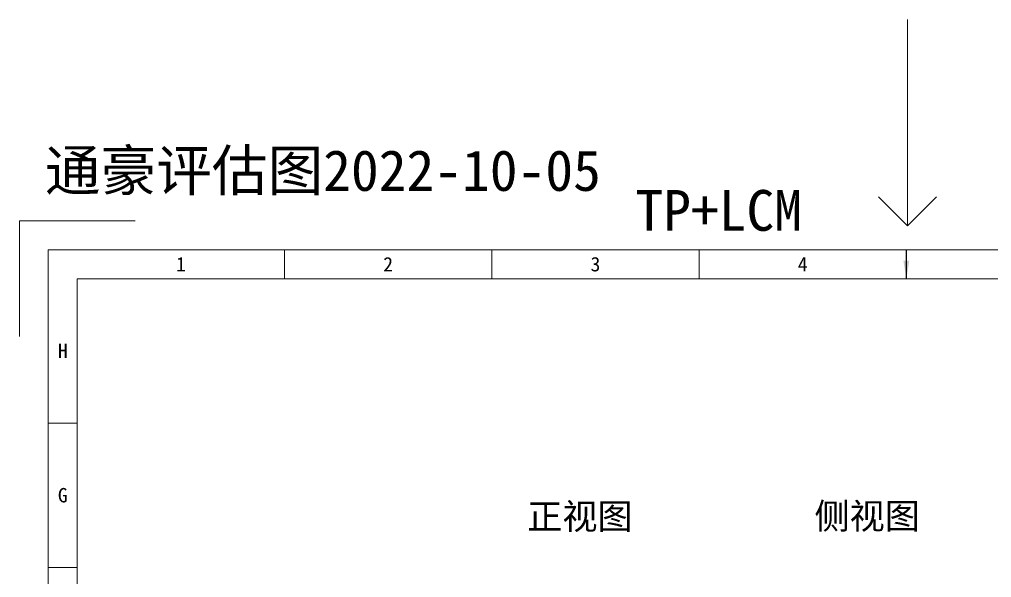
# Model space of a CAD drawing. Header units: millimetres. Extents: x 899 to 1621, y -115 to 374.
# Drawn here: x 899.2 to 1087.2, y 62 to 170 of the extents above; entities that cross this region are included whole.
import ezdxf

# ---------------------------------------------------------------- set-up
doc = ezdxf.new("R2010")
doc.units = ezdxf.units.MM
doc.layers.get('0').update_dxf_attribs({"lineweight": 15})
doc.styles.add('DD', font='', dxfattribs={"height": 2})
doc.styles.get("Standard").update_dxf_attribs({"font": ''})
doc.styles.add('WMF-ARIAL0', font='')
doc.styles.add('宋体', font='')
doc.styles.get('DD').set_extended_font_data('SimSun')
doc.styles.get('Standard').set_extended_font_data('SimSun')
doc.styles.get('WMF-ARIAL0').set_extended_font_data('SimSun')
doc.styles.get('宋体').set_extended_font_data('SimSun')
doc.dimstyles.new('ISO-25', dxfattribs={"dimtxt": 2.5, "dimasz": 2.5, "dimexe": 1.25, "dimexo": 0.625, "dimtad": 1, "dimtxsty": 'Standard', "dimcen": 2.5, "dimadec": 0, "dimazin": 0, "dimtfac": 1, "dimtmove": 0, "dimatfit": 3, "dimfxl": 0, "dimarcsym": 0})

msp = doc.modelspace()

# ---------------------------------------------------------------- linework, layer by layer
at = {"color": 1}
msp.add_line((1070.924, 130.084), (1070.924, 169.997), dxfattribs=at)
at = {"lineweight": 0}
for p, q in [((910.368, -103.59), (910.368, 119.848)), ((910.368, 119.848), (1231.001, 119.848))]:
    msp.add_line(p, q, dxfattribs=at)
at = {"color": 1}
msp.add_lwpolyline([(1076.542, 135.703), (1070.924, 130.084), (1065.306, 135.703)], dxfattribs=at)
at = {"lineweight": 0}
for points in [[(921.54, 131.02), (899.196, 131.02), (899.196, 108.676)], [(950.447, 119.848), (950.447, 125.434)], [(990.526, 119.848), (990.526, 125.434)], [(1030.606, 119.848), (1030.606, 125.434)], [(910.368, 91.918), (904.782, 91.918)], [(910.368, 63.989), (904.782, 63.989)]]:
    msp.add_lwpolyline(points, dxfattribs=at)
msp.add_lwpolyline([(904.782, 125.434), (1236.587, 125.434), (1236.587, -109.176), (904.782, -109.176)], close=True)

# ---------------------------------------------------------------- texts
for s, insert, char_height, width, attachment_point, style in [('{\\C2;通豪评估图2022-10-05}', (957.857, 140.354), 7.89293, 124.97146, 5, '宋体'), ('{\\C2;TP+LCM}', (1034.403, 133), 7.89293, 124.97146, 5, '宋体'), ('正视图', (997.373, 76.359), 4.9816, 127.62611, 1, 'DD'), ('侧视图', (1052.914, 76.427), 4.9816, 127.62611, 1, 'DD')]:
    msp.add_mtext(s, dxfattribs=dict(insert=insert, char_height=char_height, width=width, attachment_point=attachment_point, style=style))
at = {"lineweight": 0, "char_height": 2.793, "attachment_point": 5, "style": 'WMF-ARIAL0'}
for s, insert, width in [('1', (930.408, 122.641), 26.71942), ('2', (970.487, 122.641), 26.71942), ('3', (1010.566, 122.641), 26.71942), ('4', (1050.645, 122.641), 26.71942), ('H', (907.575, 105.883), 3.72396), ('G', (907.575, 77.953), 3.72396)]:
    msp.add_mtext(s, dxfattribs=dict(at, insert=insert, width=width))

# ---------------------------------------------------------------- leaders
at = {"color": 1, "lineweight": 0}
msp.add_leader([(1070.685, 119.848), (1070.685, 125.434)], dimstyle='ISO-25', override={"dimasz": 3.5, "dimgap": 0.2, "dimtad": 0}, dxfattribs=at)

doc.saveas('drawing.dxf')
